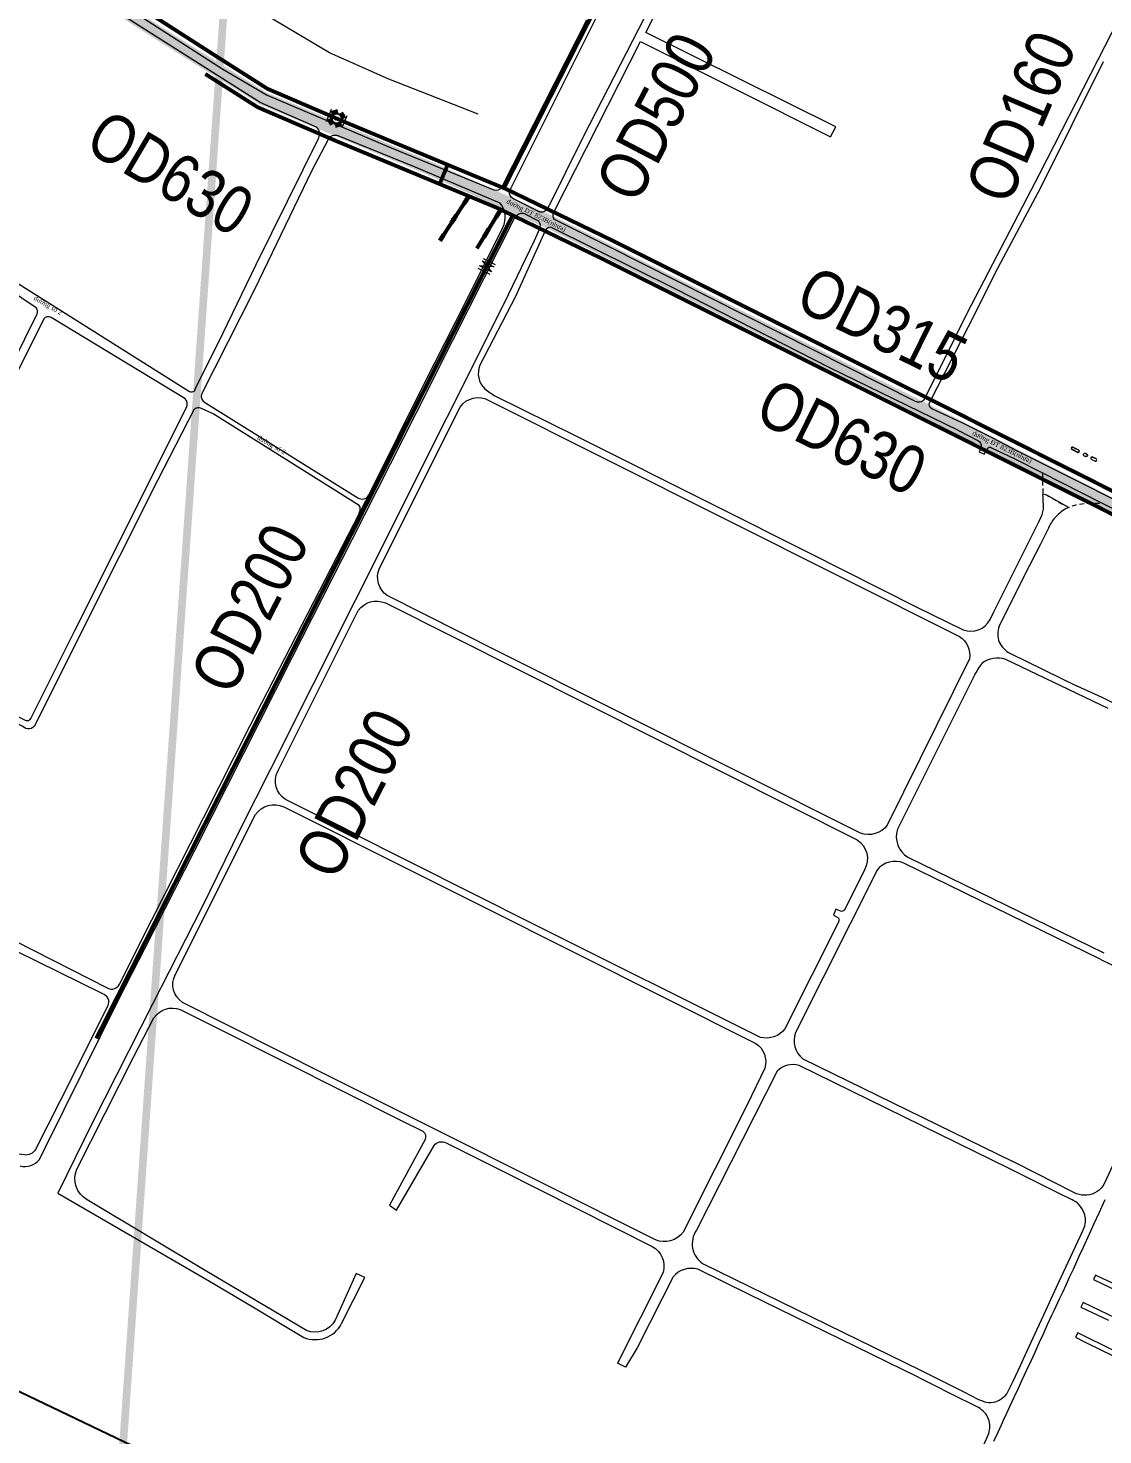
# Model space of a CAD drawing. Header units: metres. Extents: x 556238 to 587446, y 1177111 to 1219372.
# Drawn here: x 576312 to 577704, y 1207513 to 1209336 of the extents above; entities that cross this region are included whole.
import ezdxf
from ezdxf.enums import TextEntityAlignment as Align

# ---------------------------------------------------------------- set-up
doc = ezdxf.new("R2010")
doc.units = ezdxf.units.M
doc.header["$MEASUREMENT"] = 0
doc.set_wipeout_variables(frame=1)
for name, pattern in [('ACAD_ISO03W100', [30, 12, -18]), ('DASHED2', [0.375, 0.25, -0.125]), ('Xr_GT Ben Luc$0$ACAD_ISO05W100', [33, 24, -3, 0, -3, 0, -3]), ('Xr_Nen GT$0$MON', [10, 6, -4])]:
    doc.linetypes.add(name, pattern=pattern)
for name, color, linetype in [('Diameter_Text', 2, 'Continuous'), ('Dong ho that thoat', 2, 'Continuous'), ('DUONG GIAO THONG', 7, 'Continuous'), ('PIPE440', 7, 'Continuous'), ('VUNG CONG NGHIEP', 8, 'Continuous')]:
    doc.layers.add(name, color=color, linetype=linetype)
for name, color, linetype, lineweight in [('Leader', 7, 'Continuous', 15), ('PHL_VUNG CAP NUOC', 4, 'Xr_GT Ben Luc$0$ACAD_ISO05W100', 40), ('Pipe Existing', 1, 'ACAD_ISO03W100', 60), ('Pipe Existing_DTDH', 4, 'ACAD_ISO03W100', 40), ('Pipe_Phase 1', 1, 'ACAD_ISO03W100', 60), ('Valve', 160, 'Continuous', 20), ('Xr_Nen GT$0$BON HOA', 250, 'Continuous', 0), ('Xr_Nen GT$0$DUONG NHUA', 38, 'Continuous', 0), ('Xr_Nen GT$0$DUONG_DA', 38, 'Xr_Nen GT$0$MON', 0)]:
    doc.layers.add(name, color=color, linetype=linetype, lineweight=lineweight)
doc.styles.add('UTM', font='')
doc.styles.add('Xr_Nen GT$0$Style-Times New Roman IF', font='times.ttf')
doc.styles.get('UTM').set_extended_font_data('UTM Swiss Condensed')

# ---------------------------------------------------------------- blocks, each defined once
blk = doc.blocks.new('FLOWARROW')
at = {"color": 0}
blk.add_lwpolyline([(3, 0), (-3, -3), (-0.6, 0), (-3, 3)], close=True, dxfattribs=at)
blk = doc.blocks.new('Vbs')
at = {"layer": 'Valve', "color": 5, "linetype": 'Continuous'}
for p, q in [((-7.2, -8.6), (-7.2, 8.6)), ((-3.6, -8.6), (-3.6, 8.6)), ((-3.6, 8.6), (3.6, -8.6)), ((-3.6, -8.6), (3.6, 8.6)), ((3.6, 8.6), (3.6, -8.6)), ((7.2, 8.6), (7.2, -8.6))]:
    blk.add_line(p, q, dxfattribs=at)
blk = doc.blocks.new('VG')
at = {"layer": 'Dong ho that thoat', "linetype": 'Continuous', "lineweight": 20}
for p, q in [((-10.8, -8.6), (-10.8, 8.6)), ((-7.2, -8.6), (-7.2, 8.6)), ((7.2, 8.6), (7.2, -8.6)), ((10.8, 8.6), (10.8, -8.6))]:
    blk.add_line(p, q, dxfattribs=at)
at = {"layer": 'Dong ho that thoat', "lineweight": 100}
for p, q in [((7.2, -8.6), (-7.2, 8.6)), ((-7.2, -8.6), (7.2, 8.6))]:
    blk.add_line(p, q, dxfattribs=at)
at = {"lineweight": 100}
blk.add_wipeout([(0, 5.1), (-0.6, 5), (-1.3, 4.9), (-1.9, 4.7), (-2.4, 4.4), (-3, 4.1), (-3.5, 3.7), (-3.9, 3.2), (-4.3, 2.7), (-4.6, 2.2), (-4.8, 1.6), (-5, 1), (-5.1, 0.3), (-5.1, -0.3), (-5, -1), (-4.8, -1.6), (-4.6, -2.2), (-4.3, -2.7), (-3.9, -3.2), (-3.5, -3.7), (-3, -4.1), (-2.4, -4.4), (-1.9, -4.7), (-1.3, -4.9), (-0.6, -5), (0, -5.1), (0.6, -5), (1.3, -4.9), (1.9, -4.7), (2.4, -4.4), (3, -4.1), (3.5, -3.7), (3.9, -3.2), (4.3, -2.7), (4.6, -2.2), (4.8, -1.6), (5, -1), (5.1, -0.3), (5.1, 0.3), (5, 1), (4.8, 1.6), (4.6, 2.2), (4.3, 2.7), (3.9, 3.2), (3.5, 3.7), (3, 4.1), (2.4, 4.4), (1.9, 4.7), (1.3, 4.9), (0.6, 5)], dxfattribs=at).dxf.layer = 'Dong ho that thoat'
at = {"layer": 'Dong ho that thoat'}
blk.add_line((-1.7, -2), (1.7, 2), dxfattribs=at)
for points in [[(-0.1, 1.1), (1.7, 2)], [(1.1, 0.1), (1.7, 2)]]:
    blk.add_lwpolyline(points, dxfattribs=at)
blk = doc.blocks.new('GT CHINH')
at = {"layer": 'DUONG GIAO THONG', "color": 9, "ltscale": 5, "const_width": 17.5}
blk.add_lwpolyline([(10790.4, 10324.6), (10988.1, 10195), (11122.4, 10109.8), (11225.3, 10045.8), (11438.9, 9956.2), (11599.9, 9884.2), (12066.7, 9650.1), (13021.5, 9167), (13186.4, 9082.6), (13553.3, 8892.3), (14158, 8581.8), (14749.9, 8279.5), (15584.7, 7861.3), (16757.1, 7267), (17621.2, 6825), (17765.2, 6751.6), (17796.5, 6731.2), (17815.8, 6711.1)], dxfattribs=at)

msp = doc.modelspace()

# ---------------------------------------------------------------- linework, layer by layer
at = {"layer": 'PIPE440', "color": 6}
msp.add_lwpolyline([(576855.341, 1209158.65121), (576844.98046, 1209133.71812)], dxfattribs=at)
at = {"layer": 'Pipe_Phase 1'}
for points in [[(576882.79036, 1209118.00683), (576845.20802, 1209060.15676)], [(576924.17461, 1209100.70424), (576893.18186, 1209050.20123)]]:
    msp.add_lwpolyline(points, dxfattribs=at)
at = {"layer": 'Xr_Nen GT$0$BON HOA', "flags": 128}
for points in [[(577669.98673, 1208790.3666), (577665.37942, 1208792.68215, 0.6722426346), (577663.69649, 1208790.2288), (577671.84278, 1208785.83675, 0.7427097987), (577673.51913, 1208788.72034)], [(577669.89957, 1208790.18657), (577665.31297, 1208792.49171, 0.653484882), (577663.83736, 1208790.38007), (577671.91387, 1208786.02564, 0.7269387511), (577673.39833, 1208788.55599)], [(577681.77497, 1208780.37841), (577680.55722, 1208780.92145, -1.0766105208), (577682.32126, 1208784.73003), (577683.81147, 1208783.76319, -0.8785829283), (577682.14756, 1208780.27303)], [(577693.89023, 1208778.40293), (577690.74053, 1208779.97654, 0.6383233422), (577689.21815, 1208777.14405), (577694.52039, 1208774.51841, 0.6915044092), (577696.39288, 1208777.26347)], [(577693.80407, 1208778.22241), (577690.689, 1208779.77871, 0.6192066486), (577689.35097, 1208777.30145), (577694.58857, 1208774.70782, 0.6741424122), (577696.2588, 1208777.10476)]]:
    msp.add_lwpolyline(points, format="xyb", close=True, dxfattribs=at)
msp.add_lwpolyline([(577681.84327, 1208780.56694), (577680.63311, 1208781.10659, -1.0763739099), (577682.21825, 1208784.55845), (577683.70275, 1208783.59532, -0.8796116299), (577682.20596, 1208780.46436), (577681.84327, 1208780.56694)], format="xyb", dxfattribs=at)
at = {"layer": 'Xr_Nen GT$0$DUONG NHUA', "flags": 128}
for points in [[(577031.09366, 1209194.86405), (576985.36657, 1209102.54553, -0.3237523848), (576974.9411, 1209097.05556), (576940.70596, 1209114.37023, -0.3215741635), (576935.35227, 1209124.64634), (577055.37533, 1209364.72598), (577086.93024, 1209425.76775), (577155.25205, 1209562.01707), (577262.41068, 1209776.78853, -0.3066533327), (577270.30421, 1209781.2339), (577312.43778, 1209759.43987, -0.5172396569), (577313.5165, 1209751.71517), (577236.88864, 1209601.35619), (577102.47566, 1209334.30599)], [(576372.3421, 1208555.05984), (576516.94459, 1208843.9092, 0.3364429783), (576514.77461, 1208855.5077), (576341.37315, 1208960.5891, 0.38479379), (576331.85226, 1208958.75964), (576170.95762, 1208636.76494), (576121.67866, 1208534.93697, 0.3626890375), (576122.77713, 1208530.54627), (576307.9743, 1208438.75591, 0.4492579232), (576315.66425, 1208441.86598)], [(576920.05508, 1208528.15354), (576777.04567, 1208600.30524, -0.3572458967), (576766.8227, 1208635.62307), (576871.48703, 1208844.57617, -0.3940180972), (576908.58251, 1208853.31194), (577518.54949, 1208547.41293, -0.302471562), (577531.42201, 1208518.1367), (577425.07167, 1208302.79676, -0.3415593868), (577390.42589, 1208292.50818)], [(577358.48442, 1208193.74074), (577355.43647, 1208186.07751), (577360.8022, 1208183.20972, -0.2647447974), (577362.21665, 1208178.04783), (577292.34696, 1208038.71208, -0.3013484285), (577260.84267, 1208027.75147), (576968.39616, 1208173.69906), (576645.24668, 1208336.08952, -0.3881693727), (576635.0621, 1208372.55089), (576739.39785, 1208580.93377, -0.3501252783), (576774.60143, 1208590.84427), (577385.85564, 1208283.89227, -0.3941453726), (577395.62733, 1208244.98689), (577369.57929, 1208192.44056, -0.3122101889), (577364.37427, 1208191.34566)]]:
    msp.add_lwpolyline(points, format="xyb", close=True, dxfattribs=at)
for points in [[(577768.72185, 1209433.28967), (577698.03239, 1209294.60963), (577622.52409, 1209146.68946), (577528.18492, 1208965.88369), (577498.4581, 1208905.53373), (577471.84756, 1208853.03809, -0.300901812), (577461.79001, 1208851.8126), (577064.48608, 1209052.34934), (576994.01117, 1209087.77661, -0.3300474272), (576992.94374, 1209097.29286), (577105.24999, 1209318.22202), (577351.46975, 1209195.05604), (577358.35645, 1209208.02397), (577111.9724, 1209330.09135), (577224.21861, 1209553.39625)], [(576288.53108, 1209011.12843), (576520.81503, 1208864.96844, 0.5457272259), (576528.49609, 1208868.5609), (576563.8474, 1208940.15756), (576607.08246, 1209029.24932), (576688.22354, 1209193.36547, 0.349481788), (576685.1752, 1209207.44219), (576612.29162, 1209239.47344), (576436.5156, 1209350.82263), (576379.01525, 1209387.62126), (576372.48032, 1209383.94842), (576254.53166, 1209458.4142), (576184.37893, 1209503.50039), (576178.64951, 1209503.63081), (576174.42986, 1209502.34984), (576170.26352, 1209500.21501), (576169.33848, 1209499.78867)], [(576443.04883, 1209360.39536), (576563.87977, 1209282.47618), (576621.50569, 1209248.97897), (576782.12309, 1209180.65251), (576915.1538, 1209126.34703, 0.3990426731), (576925.96148, 1209130.56122), (577035.87393, 1209346.53785, 0.4185240412)], [(577771.92926, 1208697.92352), (577670.6089, 1208749.03592), (577594.80562, 1208787.1138), (577560.85518, 1208804.70149), (577521.91244, 1208824.1303), (577482.68177, 1208842.46409, -0.4009449144), (577480.1521, 1208851.10984), (577530.29681, 1208949.18969), (577568.71189, 1209025.65565), (577623.90429, 1209129.20131), (577705.20439, 1209292.36243)], [(575981.73182, 1208311.70192), (576414.95022, 1208091.42449, 0.4253180838), (576429.86802, 1208096.59899), (576471.91351, 1208179.87949), (576538.9272, 1208312.03221), (576599.39387, 1208431.80798), (576756.45012, 1208737.55376), (576824.35603, 1208873.68246), (576879.772, 1208982.88379), (576926.94422, 1209077.40631, 0.2976697217), (576923.2997, 1209108.75413), (576812.24982, 1209155.75618), (576713.23388, 1209196.04354, 0.4128328427), (576700.00304, 1209190.50228), (576678.99968, 1209150.3326), (576605.19452, 1208996.9291), (576536.36685, 1208861.36375, 0.3753039942), (576541.34114, 1208850.25201), (576739.08959, 1208726.87811, 0.4178643009), (576752.57976, 1208729.92996, 21.0853602179)], [(576301.19979, 1207860.99864, 0.2888314344), (576326.27168, 1207869.43684), (576334.42209, 1207886.35439), (576429.64878, 1208078.29818), (576463.44506, 1208143.78759), (576527.58317, 1208270.27331), (576653.94134, 1208519.97493), (576731.45878, 1208672.90185), (576814.64287, 1208836.86975), (576862.22949, 1208931.36583), (576942.84984, 1209090.97868, -0.3186287498), (576953.67107, 1209095.91059), (576973.23533, 1209086.03785, -0.2598432231), (576974.18457, 1209075.60494), (576967.34228, 1209060.18831), (576928.30974, 1208978.30814), (576853.95299, 1208830.28571), (576735.48929, 1208593.90624), (576625.93893, 1208375.44028), (576586.4711, 1208297.4808), (576536.77259, 1208195.91701), (576473.39665, 1208071.72811), (576395.10556, 1207917.19845), (576350.05144, 1207825.91826), (576546.89393, 1207711.65436), (576603.03426, 1207678.2752), (576669.03623, 1207638.88433, 0.392042577), (576717.7727, 1207656.73675), (576748.19903, 1207716.27858), (576736.74378, 1207721.71825), (576709.52725, 1207661.02593, -0.3774680599), (576672.21272, 1207647.61572), (576543.24019, 1207724.3442), (576388.29188, 1207817.13068, -0.3811992576), (576374.82316, 1207856.94781), (576448.41115, 1208001.94468), (576474.70779, 1208052.99824, -0.3464157272), (576508.71748, 1208063.85742), (576553.55349, 1208041.47995), (576644.65086, 1207995.69122), (576718.77859, 1207958.47346), (576795.00145, 1207920.04336), (576823.21539, 1207906.22659, -0.3518069936), (576825.99781, 1207895.29952), (576780.00913, 1207810.21388), (576788.84193, 1207803.85944), (576837.6597, 1207887.58055, -0.3578686586), (576853.40836, 1207891.11569), (576924.91156, 1207855.10672), (577120.29707, 1207756.8746, -0.3567792401), (577134.47753, 1207722.98564), (577075.54481, 1207605.59996)], [(577517.45437, 1208814.17334), (577350.44749, 1208895.32937), (577150.83368, 1208997.52757), (576988.99058, 1209077.61612, 0.3306129033), (576981.64977, 1209073.04923), (576943.12648, 1208988.12294), (576897.23058, 1208898.7701, 0.3163273482), (576903.64529, 1208868.31341, 0.0338770379), (576917.36073, 1208858.65796), (577022.29493, 1208807.04166), (577202.39454, 1208716.5415), (577322.14774, 1208656.74703), (577463.5577, 1208585.17991), (577523.33822, 1208555.82423, 0.3696294651), (577558.45599, 1208569.20046), (577563.27864, 1208579.35741)], [(576740.71839, 1208707.58346, 0.2785578971), (576740.84599, 1208717.14072), (576551.23081, 1208835.7174), (576536.15268, 1208842.82382, 0.3146618132), (576526.46004, 1208841.16724), (576479.49991, 1208749.33035), (576380.93865, 1208553.20696), (576320.70609, 1208432.83113, -0.5280249045), (576304.85279, 1208430.67427), (576213.52431, 1208477.98907), (576109.60898, 1208530.13632), (576153.20988, 1208621.60208), (576240.23629, 1208798.14698), (576291.25647, 1208900.70386), (576323.31989, 1208965.572, 0.3341547027), (576321.88963, 1208973.17631), (576283.50664, 1208999.27755)], [(577517.45437, 1208814.17334), (577542.50483, 1208801.33537, -0.3241896106), (577546.74188, 1208792.99857), (577543.94701, 1208786.65701), (577550.74891, 1208783.66201), (577554.70075, 1208790.69507, -0.4539883306), (577560.30936, 1208791.8702), (577589.31066, 1208778.0777), (577625.38634, 1208759.62313), (577702.86783, 1208720.32843), (577784.50216, 1208680.28502)], [(577563.27864, 1208579.35741), (577621.46781, 1208696.0085), (577624.59935, 1208702.23226, 0.12725917), (577627.47242, 1208715.51533, -0.00334692), (577627.07342, 1208727.43929), (577626.52731, 1208732.29026), (577631.57651, 1208730.86842), (577648.24837, 1208721.39988), (577660.30176, 1208714.35939), (577658.16279, 1208713.45824, 0.0726235439), (577650.47455, 1208708.81066, 0.027466775), (577642.92411, 1208701.86592, 0.0611613661), (577637.68977, 1208694.98147, 0.0149087804), (577633.82413, 1208687.87311), (577623.5526, 1208667.13688), (577602.64412, 1208625.7059), (577583.3631, 1208587.63296), (577574.11501, 1208568.64542)], [(577574.11501, 1208568.64542), (577569.92159, 1208560.6091, 0.1521575161), (577569.97861, 1208540.10716, 0.1439236713), (577584.61469, 1208525.08523), (577671.32531, 1208483.00806)], [(577711.23114, 1208453.80978), (577578.57899, 1208517.53839, 0.2545287464), (577547.66336, 1208512.46872, 0.0393378793), (577538.01438, 1208497.20208), (577438.3409, 1208297.3657, 0.3519700069), (577451.83841, 1208261.12268), (577705.60594, 1208137.42026)], [(575981.73182, 1208311.70192), (575914.92844, 1208344.82836), (575879.98454, 1208362.37562), (575859.23728, 1208372.72616), (575857.78029, 1208373.43804), (575852.47779, 1208362.81231), (575866.80112, 1208355.34421), (575886.44348, 1208345.63899), (575914.45647, 1208331.72274), (575977.17046, 1208301.15163), (576082.48561, 1208245.0896), (576210.1186, 1208181.77601), (576407.95305, 1208084.59605, -0.4608629589), (576414.72402, 1208068.65731), (576353.30641, 1207945.3115), (576321.04803, 1207882.17834, -0.2887998718), (576306.75974, 1207875.34703), (576274.5725, 1207879.10807)], [(577243.28209, 1207940.29953), (577160.39704, 1207775.41899, -0.3573035552), (577124.66501, 1207765.43636), (576834.31703, 1207910.85655), (576698.07332, 1207979.35355), (576511.73175, 1208073.08418, -0.3816468594), (576502.18214, 1208108.6884), (576606.40591, 1208316.42509, -0.3615923168), (576642.8732, 1208326.59864), (576805.80537, 1208245.01317), (576900.98638, 1208197.35292), (577254.72718, 1208019.84603, -0.3255338582), (577266.36968, 1207987.88283, 0.0252113632)], [(577701.87469, 1208128.60447), (577446.55379, 1208253.61005, 0.3380523173), (577411.81862, 1208244.50518), (577306.27806, 1208034.06603, 0.3359245566), (577315.7588, 1207999.89967), (577586.82673, 1207867.10092)], [(577701.87469, 1208128.60447), (577715.9015, 1208121.60633), (577737.62857, 1208110.69081), (577760.76593, 1208099.02031), (577783.5745, 1208087.57858), (577790.72364, 1208084.00429, -0.1113888087), (577797.53712, 1208078.43248, -0.014955765), (577801.80176, 1208072.62676, -0.123362261), (577804.75274, 1208064.74262, 0.017128646), (577804.92343, 1208063.58919, -0.1421236414), (577803.41921, 1208048.77332), (577785.19638, 1208009.37112), (577744.05519, 1207920.06025), (577706.26971, 1207837.93178, -0.2455662278), (577683.85386, 1207823.11835, -0.110180289), (577670.48667, 1207825.07462), (577637.89163, 1207841.55255), (577621.80348, 1207849.5447), (577586.82673, 1207867.10092)], [(577583.00655, 1207857.91378), (577311.00394, 1207991.12682, 0.2749218392), (577282.22957, 1207983.89643), (577177.70638, 1207777.75009, 0.4146420764), (577185.79356, 1207734.51987), (577468.14145, 1207596.33067)], [(577468.14145, 1207596.33067), (577500.04098, 1207580.48556), (577523.48757, 1207568.65366), (577543.45694, 1207558.5745), (577548.49671, 1207556.43116, 0.2339232049), (577569.97489, 1207557.66688, 0.0746499455), (577580.06129, 1207565.59366), (577588.41974, 1207582.26021), (577597.66954, 1207602.5742), (577606.49217, 1207621.6266), (577616.61603, 1207643.70759), (577630.6407, 1207673.82398), (577644.34499, 1207703.77359), (577677.86784, 1207776.04305), (577680.12475, 1207781.2972, 0.198892421), (577680.36692, 1207799.84531, 0.0907422032), (577673.36945, 1207810.99173, 0.1165647869), (577664.5188, 1207817.00959), (577647.75016, 1207825.4239), (577583.00655, 1207857.91378)], [(577536.27677, 1207446.06376), (577527.87644, 1207450.44735), (577537.87864, 1207472.0831), (577544.20705, 1207486.8497), (577550.3988, 1207499.47252), (577556.78296, 1207514.3653, 0.0754644028), (577557.91692, 1207523.49523, 0.0813763052), (577556.42599, 1207532.85289, 0.0662142916), (577551.16349, 1207541.70324, 0.0477552199), (577543.31927, 1207547.97119), (577506.70749, 1207566.16788), (577488.03591, 1207575.54422), (577468.96075, 1207585.28616), (577464.11512, 1207587.55605), (577245.27843, 1207695.01602), (577179.55593, 1207727.14598, 0.301565952), (577147.68034, 1207717.2049), (577133.78348, 1207690.32322), (577100.96542, 1207625.3492), (577085.64678, 1207600.28181), (577075.54481, 1207605.59996)], [(577727.2814, 1207617.6578), (577685.89047, 1207638.0132), (577671.8109, 1207644.85552), (577668.83891, 1207639.1109), (577680.83197, 1207633.12782), (577704.37234, 1207621.6555), (577724.30154, 1207611.81451, -0.3270590914)]]:
    msp.add_lwpolyline(points, format="xyb", dxfattribs=at)
for points in [[(577726.86082, 1208456.55256), (577703.60665, 1208468.15136), (577671.32531, 1208483.00806)], [(577266.36968, 1207987.88283), (577243.28209, 1207940.29953)], [(577563.35927, 1207504.28422), (577568.69783, 1207515.91714), (577573.11329, 1207525.51797), (577575.85941, 1207531.47076), (577579.72705, 1207539.82389), (577583.9834, 1207549.0847), (577586.95969, 1207555.67112), (577590.10867, 1207562.41447), (577594.94, 1207573.02594), (577599.9436, 1207583.88278), (577605.89689, 1207596.60877), (577611.3754, 1207608.57325), (577616.5374, 1207619.73107), (577622.01649, 1207631.68142), (577627.49443, 1207643.48714), (577632.90104, 1207655.3647), (577638.53795, 1207667.48654), (577641.4013, 1207673.6903), (577643.98916, 1207679.39499), (577648.41849, 1207688.92839), (577652.41551, 1207697.54219), (577657.27573, 1207708.02512), (577661.37353, 1207716.91011), (577666.23375, 1207727.4504), (577673.85466, 1207744.30387), (577679.27542, 1207755.77817), (577687.64416, 1207774.00979), (577693.33854, 1207786.60783), (577699.66567, 1207800.32702), (577707.66028, 1207817.4227)], [(577721.52083, 1207706.88014), (577704.07913, 1207715.07142), (577695.02261, 1207719.6437), (577692.183, 1207714.08042), (577725.68068, 1207697.7636)], [(577743.80358, 1207652.90311), (577678.89772, 1207684.10117), (577676.04638, 1207678.06816), (577711.80655, 1207661.29271)]]:
    msp.add_lwpolyline(points, dxfattribs=at)
at = {"layer": 'Xr_Nen GT$0$DUONG_DA', "flags": 128}
msp.add_lwpolyline([(577626.33546, 1208759.12818), (577626.52731, 1208732.29026), (577631.57651, 1208730.86842), (577660.30176, 1208714.35939), (577664.96612, 1208716.45662), (577669.94585, 1208717.88294), (577674.22822, 1208718.67901), (577680.94577, 1208719.74318), (577687.22014, 1208720.20754), (577696.15028, 1208720.00849), (577703.32101, 1208720.14121)], dxfattribs=at)

# ---------------------------------------------------------------- block references
at = {"layer": 'Pipe Existing_DTDH', "linetype": 'Continuous', "rotation": 243.1748348908463}
msp.add_blockref('Vbs', (576905.95027, 1209026.87016), dxfattribs=at)
at = {"layer": 'Pipe_Phase 1', "xscale": 0.31750000000127, "yscale": 0.31750000000127, "rotation": 237.214006416937}
msp.add_blockref('FLOWARROW', (576863.28087, 1209088.21539), dxfattribs=at)

# ---------------------------------------------------------------- texts
at = {"layer": 'Xr_Nen GT$0$DUONG NHUA', "char_height": 6, "attachment_point": 1, "style": 'Xr_Nen GT$0$Style-Times New Roman IF'}
for s, width, insert, rotation in [('đường ĐT 823B(nhựa)', 84.4575411, (576933.55234, 1209114.44905), 333.93088857), ('đường số 2', 58.6024164, (576321.27385, 1208989.32685), 330.03087498), ('đường số 2', 58.6024164, (576610.85246, 1208808.49072), 330.03087498), ('đường ĐT 823B(nhựa)', 84.4575411, (577537.27492, 1208814.1218), 333.93088857)]:
    msp.add_mtext_dynamic_manual_height_columns(s, width=width, gutter_width=5, heights=[0], dxfattribs=dict(at, insert=insert, rotation=rotation))

# ---------------------------------------------------------------- next in the draw order: block references
at = {"layer": 'Pipe Existing_DTDH', "linetype": 'Continuous', "rotation": 336.8544607886681}
msp.add_blockref('VG', (576711.54622, 1209218.54221), dxfattribs=at)

# ---------------------------------------------------------------- next in the draw order: linework, layer by layer
at = {"layer": 'Leader'}
msp.add_lwpolyline([(576894.93296, 1209224.20965), (576779.22924, 1209269.72664), (576702.22152, 1209303.50865), (576603.24192, 1209362.48363), (576711.49204, 1209766.09434), (576711.49204, 1210167.66202)], dxfattribs=at)
at = {"layer": 'PHL_VUNG CAP NUOC', "color": 13, "ltscale": 5, "const_width": 10}
msp.add_lwpolyline([(585258.97334, 1205781.8133), (584816.54931, 1206016.3635), (584496.69092, 1206185.70303), (584071.22336, 1206407.26196), (583474.66696, 1206712.08002), (583087.79563, 1206911.40778), (582569.98046, 1207175.61693), (582181.41384, 1207386.16277), (582176.75374, 1207364.75987), (581344.86938, 1207804.21872), (580552.32184, 1208200.09284), (576702.82184, 1210122.90171), (576611.2838, 1210016.26367), (576364.02991, 1206492.0767), (576322.99659, 1205212.30328)], dxfattribs=at)

# ---------------------------------------------------------------- next in the draw order: block references
at = {"layer": 'DUONG GIAO THONG'}
msp.add_blockref('GT CHINH', (565391.56753, 1199198.47471), dxfattribs=at)

# ---------------------------------------------------------------- next in the draw order: linework, layer by layer
at = {"layer": 'Pipe Existing', "color": 1, "linetype": 'DASHED2', "ltscale": 500, "const_width": 5, "flags": 128}
for points in [[(576928.17153, 1209128.38768), (577038.55132, 1209345.18448), (577258.94455, 1209784.35867)], [(579823.7217, 1207656.52665), (579387.92612, 1207878.44904), (579060.9751, 1208047.33003), (578568.04612, 1208301.9441), (578345.99694, 1208415.89028), (578050.61435, 1208566.40624), (577724.63231, 1208731.92753), (577496.85211, 1208846.41959), (577067.24284, 1209061.20796), (576931.5055, 1209127.0023), (576721.0236, 1209214.46461), (576621.66429, 1209257.21346), (576555.70422, 1209299.103), (576228.57078, 1209509.08019), (576077.55958, 1209630.53762)], [(579811.4695, 1207632.46665), (579375.60441, 1207854.42444), (579048.58409, 1208023.34122), (578555.68711, 1208277.93876), (578333.70421, 1208391.85093), (578038.3731, 1208542.34066), (577712.45737, 1208707.82828), (577484.75221, 1208822.28262), (577055.31697, 1209036.98398), (576920.42766, 1209102.36727), (576710.50748, 1209189.59616), (576609.01118, 1209233.26444), (576541.2295, 1209276.31084)], [(576855.341, 1209158.65121), (576844.98046, 1209133.71812)], [(576882.79036, 1209118.00683), (576845.20802, 1209060.15676)], [(576939.50796, 1209093.1187), (576399.95479, 1208026.26164)], [(576924.17461, 1209100.70424), (576893.18186, 1209050.20123)]]:
    msp.add_lwpolyline(points, dxfattribs=at)
at = {"layer": 'VUNG CONG NGHIEP', "ltscale": 5}
msp.add_lwpolyline([(576663.28034, 1210115.83681), (575033.6775, 1208175.47824), (578218.32572, 1206649.81997), (578836.71164, 1207006.84525), (579578.97466, 1208699.89289)], close=True, dxfattribs=at)

# ---------------------------------------------------------------- next in the draw order: texts
at = {"layer": 'Diameter_Text', "color": 1, "style": 'UTM'}
for s, rotation, p in [('OD500', 62.38578705, (577116.79115, 1209097.184, -1.937)), ('OD160', 66.81060808, (577599.3778, 1209097.01362)), ('OD630', 329.50482697, (576372.98819, 1209162.84116, -1.937)), ('OD315', 333.78351157, (577294.81904, 1208956.80527)), ('OD630', 333.78351157, (577242.38407, 1208811.31937, -1.937)), ('OD200', 63.16491586, (576592.1447, 1208460.22232)), ('OD200', 63.16491586, (576727.3734, 1208220.14021, -1.937))]:
    msp.add_text(s, height=62.5, rotation=rotation, dxfattribs=at).set_placement(p, align=Align.BOTTOM_LEFT)

doc.saveas('drawing.dxf')
